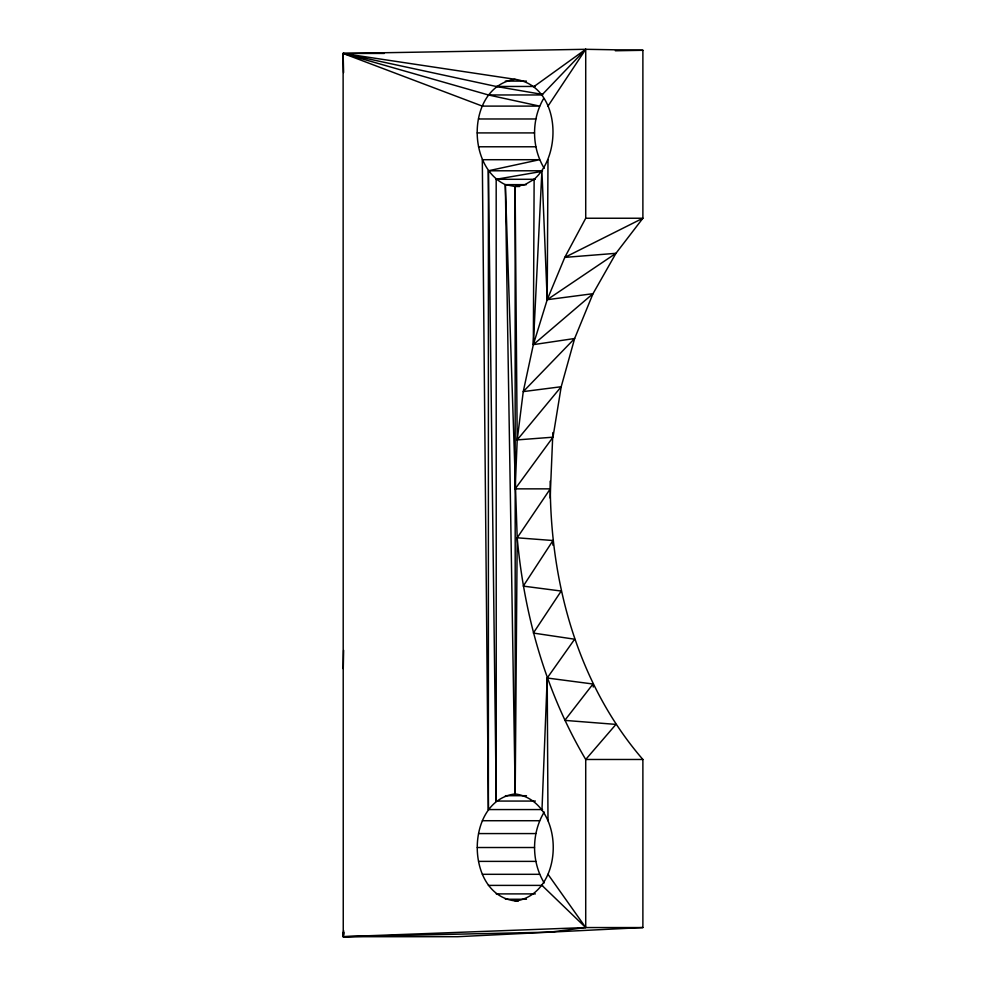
<?xml version="1.0" encoding="UTF-8"?>
<svg xmlns="http://www.w3.org/2000/svg" width="986" height="986" viewBox="0 0 986 986"><rect width="100%" height="100%" fill="white"/><g stroke="black" fill="none" stroke-linecap="round" stroke-linejoin="round"><path stroke-width="1.48" d="M550.163 481.168L550.274 488.859C551.162 585.647 578.696 685.208 642.884 759.479L642.884 927.555L457.59 936.7L343.251 936.7L343.116 53.441L515.111 79.311C559.58 85.609 563.511 153.582 534.129 179.292L533.34 344.644L523.258 391.602L517.194 439.904L515.185 488.859L515.185 793.927C463.469 800.299 464.788 899.022 518.192 901.118M547.994 159.707L547.205 299.695L533.34 344.644L574.641 338.506L593.005 293.692L615.954 253.316L642.884 218.239L642.884 50.298L585.721 49.3L343.116 53.441L343.596 72.57M515.185 901.118C565.915 893.747 565.927 801.187 515.185 793.927L517.194 537.801L505.325 184.641C465.207 165.845 467.574 86.164 515.111 79.311M550.139 498.066L552.863 432.571M343.251 668.718L343.621 650.304M552.863 545.135L552.986 540.525L517.194 537.801C524.195 615.412 545.85 692.197 585.721 759.479L585.721 927.555L550.274 932.127L343.251 936.7L343.633 930.599M541.992 809.568L547.205 678.011L574.641 639.211L533.34 633.061L561.207 591.045L523.258 586.115L552.986 540.525M544.223 168.323C531.614 147.592 531.306 119.639 543.557 98.674M544.223 882.926C531.343 861.776 531.368 833.219 544.223 812.045M343.547 933.643L343.251 936.7L585.721 927.555L642.884 927.555M552.986 437.192L561.207 386.734L574.641 338.506L523.258 391.602L561.207 386.734L517.194 439.904L552.986 437.192L515.185 488.859L550.274 488.859L517.194 537.801M585.721 218.239L564.781 257.395L547.205 299.695L593.005 293.692L533.34 344.644L541.918 170.788L547.205 299.695L615.954 253.316L564.781 257.395L642.884 218.239L585.721 218.239L585.721 49.3L534.129 86.46M547.994 106.106L585.721 49.3L541.918 94.964M547.994 820.722L547.205 678.011L593.005 684.013L564.781 720.384L615.954 724.39L585.721 759.479L642.884 759.479M534.129 179.292L524.983 184.641L515.111 186.502L505.325 184.641L515.185 793.927M535.361 801.063L496.254 801.063L496.18 179.292L541.067 171.552M615.326 50.767L642.884 50.298M384.318 53.441L343.116 53.441L482.314 106.106L539.552 106.106L488.39 94.964L343.116 53.441L496.18 86.46L542.571 94.446M505.325 81.098L526.413 81.098M496.18 86.46L535.349 86.46M488.39 94.964L542.546 94.964M478.53 118.973L535.768 118.973M477.249 132.913L534.486 132.913M478.53 146.778L535.768 146.778M542.546 170.788L488.39 170.788L488.39 809.568L542.546 809.568M496.18 179.292L535.349 179.292M505.325 184.641L526.413 184.641M515.185 488.859L515.111 186.502L519.634 186.502M505.399 795.702L526.462 795.702M482.388 820.722L539.552 820.722M478.604 833.577L535.768 833.577M477.31 847.516L534.486 847.516M478.604 861.382L535.768 861.382M482.388 874.311L539.552 874.311M488.39 885.391L542.546 885.391M496.254 893.895L535.361 893.895M505.399 899.257L526.462 899.257M541.992 885.391L585.721 927.555L547.994 874.311M593.005 684.013L593.276 687.057M496.254 801.063L488.39 170.788L539.552 159.707L482.314 159.707L488.39 809.568M515.111 186.502L517.194 439.904M343.572 932.14L343.251 936.7L343.609 932.115"/></g></svg>
